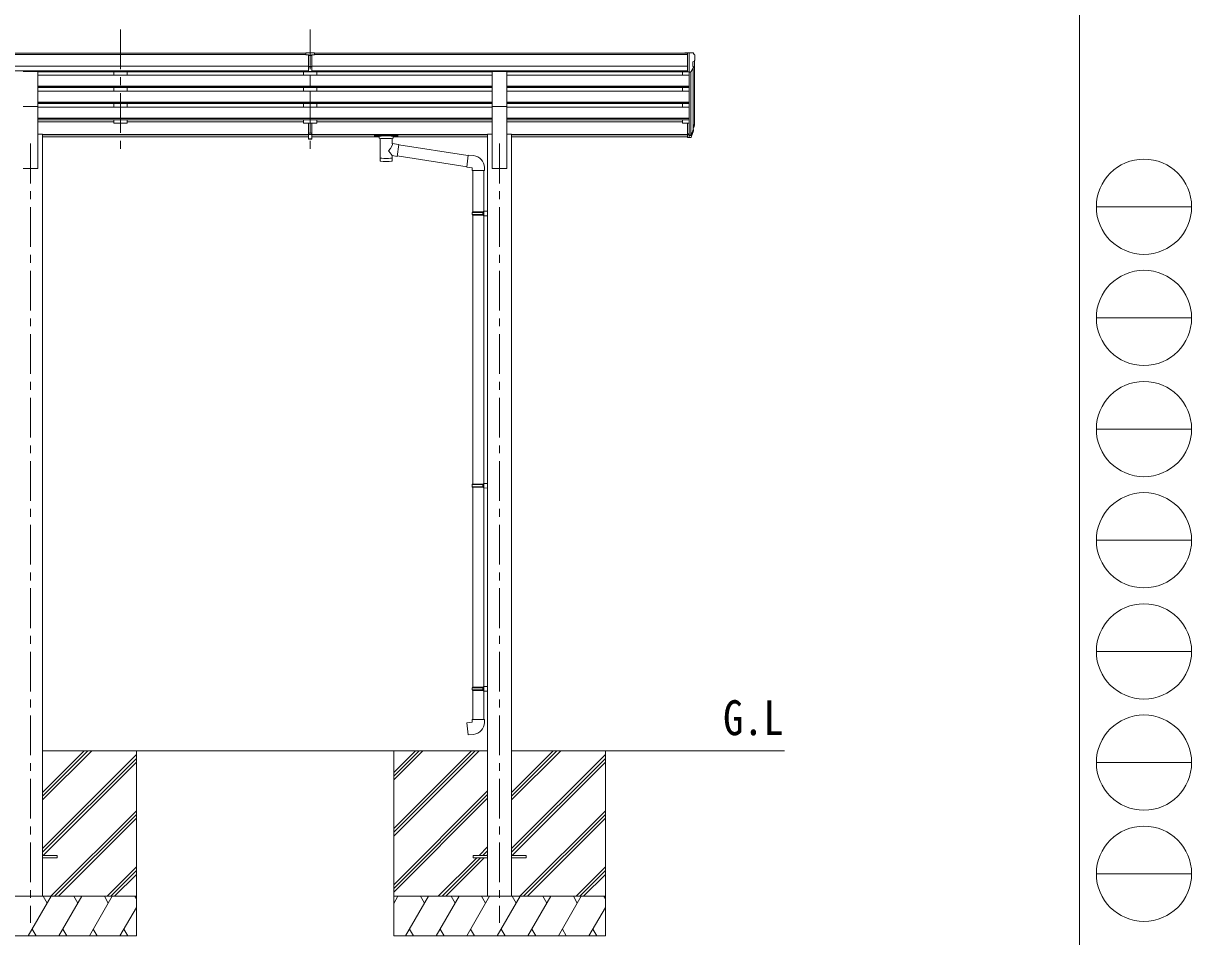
# Model space of a CAD drawing. Units: millimetres at full size, sheet at 1:30; details may follow other scales. Extents: x -8432 to 8432, y -5820 to 5820.
# Drawn here: x 4018 to 8432, y -3808 to -357 of the extents above; entities that cross this region are included whole.
import ezdxf
from ezdxf.enums import TextEntityAlignment as Align

# ---------------------------------------------------------------- set-up
doc = ezdxf.new("R2010")
doc.units = ezdxf.units.MM
doc.header["$LTSCALE"] = 30
doc.linetypes.add('CHAIN1', pattern=[8, 5, -1, 1, -1])
for name, color, linetype, lineweight in [('0-0_0', 7, 'Continuous', 9), ('0-1_本体', 5, 'CHAIN1', 9), ('0-3_ELV2', 4, 'Continuous', 9), ('0-9_OUTLINE', 7, 'Continuous', 9), ('F-0_240', 7, 'Continuous', 9)]:
    doc.layers.add(name, color=color, linetype=linetype, lineweight=lineweight)
doc.layers.add('0-7_SHAPE', color=7, linetype='Continuous')
doc.styles.add('ＭＳ ゴシック', font='')
doc.styles.get('ＭＳ ゴシック').set_extended_font_data('MS Gothic')

msp = doc.modelspace()

# ---------------------------------------------------------------- linework, layer by layer
at = {"layer": '0-0_0'}
for p, q in [((4090.57, -3105.19), (5772.17, -3105.19)), ((4090.57, -3290.82), (4276.2, -3105.19)), ((4090.57, -3276.67), (4262.06, -3105.19)), ((4090.57, -3262.53), (4247.92, -3105.19)), ((4090.57, -3474.66), (4445.37, -3119.86)), ((4445.37, -3105.19), (4445.37, -3805.18)), ((5417.37, -3105.19), (5417.37, -3805.18)), ((5417.37, -3399.36), (5711.55, -3105.19)), ((5417.37, -3413.5), (5725.7, -3105.19)), ((5417.37, -3427.65), (5739.84, -3105.19)), ((5417.37, -3215.52), (5527.7, -3105.19)), ((5417.37, -3201.37), (5513.56, -3105.19)), ((5417.37, -3187.23), (5499.42, -3105.19)), ((5862.57, -3105.19), (6893.37, -3105.19)), ((5862.57, -3290.82), (6048.2, -3105.19)), ((5862.57, -3276.67), (6034.06, -3105.19)), ((5862.57, -3262.53), (6019.92, -3105.19)), ((5862.57, -3474.66), (6217.37, -3119.86)), ((6217.37, -3105.19), (6217.37, -3805.18)), ((4090.57, -3488.8), (4445.37, -3134.01)), ((4092.83, -3500.69), (4445.37, -3148.15)), ((5862.57, -3488.8), (6217.37, -3134.01)), ((5864.83, -3500.69), (6217.37, -3148.15)), ((5417.37, -3611.49), (5772.17, -3256.7)), ((5417.37, -3625.64), (5772.17, -3270.84)), ((5417.37, -3639.78), (5772.17, -3284.98)), ((4122.18, -3655.18), (4445.37, -3332)), ((4136.32, -3655.18), (4445.37, -3346.14)), ((5894.18, -3655.18), (6217.37, -3332)), ((5908.32, -3655.18), (6217.37, -3346.14)), ((4150.47, -3655.18), (4445.37, -3360.28)), ((5922.47, -3655.18), (6217.37, -3360.28)), ((5740.31, -3500.69), (5772.17, -3468.83)), ((5754.46, -3500.69), (5772.17, -3482.97)), ((5585.81, -3655.18), (5731.31, -3509.69)), ((5599.96, -3655.18), (5745.46, -3509.69)), ((5614.1, -3655.18), (5759.6, -3509.69)), ((5768.6, -3500.69), (5772.17, -3497.11)), ((4334.31, -3655.18), (4445.37, -3544.13)), ((4348.46, -3655.18), (4445.37, -3558.27)), ((4362.6, -3655.18), (4445.37, -3572.41)), ((6106.31, -3655.18), (6217.37, -3544.13)), ((6120.46, -3655.18), (6217.37, -3558.27)), ((6134.6, -3655.18), (6217.37, -3572.41)), ((4445.37, -3655.18), (3645.37, -3655.18)), ((4036.53, -3805.18), (4123.13, -3655.18)), ((4108.13, -3681.17), (4093.13, -3655.18)), ((4152, -3805.18), (4238.6, -3655.18)), ((4223.6, -3681.17), (4208.6, -3655.18)), ((4267.47, -3805.18), (4354.07, -3655.18)), ((4324.07, -3655.18), (4339.07, -3681.17)), ((4439.54, -3655.18), (4445.37, -3665.28)), ((6217.37, -3655.18), (5417.37, -3655.18)), ((5417.37, -3682.69), (5433.25, -3655.18)), ((5462.12, -3805.18), (5548.72, -3655.18)), ((5533.72, -3681.17), (5518.72, -3655.18)), ((5577.59, -3805.18), (5664.19, -3655.18)), ((5649.19, -3681.17), (5634.19, -3655.18)), ((5693.06, -3805.18), (5779.66, -3655.18)), ((5764.66, -3681.17), (5749.66, -3655.18)), ((5808.53, -3805.18), (5895.13, -3655.18)), ((5880.13, -3681.17), (5865.13, -3655.18)), ((5924, -3805.18), (6010.6, -3655.18)), ((5995.6, -3681.17), (5980.6, -3655.18)), ((6039.47, -3805.18), (6126.07, -3655.18)), ((6096.07, -3655.18), (6111.07, -3681.17)), ((6211.54, -3655.18), (6217.37, -3665.28)), ((4382.94, -3805.18), (4445.37, -3697.05)), ((6154.94, -3805.18), (6217.37, -3697.05)), ((4051.53, -3779.2), (4066.53, -3805.18)), ((4167, -3779.2), (4182, -3805.18)), ((4282.47, -3779.21), (4297.47, -3805.18)), ((4397.94, -3779.21), (4412.94, -3805.18)), ((5477.12, -3779.21), (5492.12, -3805.18)), ((5592.59, -3779.21), (5607.59, -3805.18)), ((5708.06, -3779.2), (5723.06, -3805.18)), ((5823.53, -3779.2), (5838.53, -3805.18)), ((5939, -3779.2), (5954, -3805.18)), ((6054.47, -3779.21), (6069.47, -3805.18)), ((6169.94, -3779.21), (6184.94, -3805.18)), ((3645.37, -3805.18), (4445.37, -3805.18)), ((5417.37, -3805.18), (6217.37, -3805.18))]:
    msp.add_line(p, q, dxfattribs=at)
at = {"layer": '0-1_本体'}
for p, q in [((4385.37, -380.78), (4385.37, -858.3)), ((5101.37, -380.78), (5101.37, -858.3)), ((4045.37, -811.62), (4045.37, -3755.19)), ((5817.37, -811.62), (5817.37, -3755.19))]:
    msp.add_line(p, q, dxfattribs=at)
at = {"layer": '0-3_ELV2'}
for p, q in [((5084.87, -469.91), (95.87, -469.91)), ((5084.87, -475.12), (95.87, -475.12)), ((5084.87, -476.34), (5084.87, -468.5)), ((5084.87, -476.34), (5094.87, -476.34)), ((5101.37, -477.16), (5094.87, -476.76)), ((5094.87, -478.34), (5107.87, -478.34)), ((5107.87, -476.82), (5101.37, -477.13)), ((5107.87, -539.97), (5107.87, -474.69)), ((6526.87, -469.91), (5117.87, -469.91)), ((6526.87, -475.12), (5117.87, -475.12)), ((6526.87, -468.3), (6516.87, -468.39)), ((6516.87, -469.91), (6516.87, -468.39)), ((6526.87, -540.29), (6526.87, -468.3)), ((6545.37, -468.3), (6526.87, -468.3)), ((6533.37, -541.29), (6533.37, -468.3)), ((6545.37, -468.3), (6547.71, -468.45)), ((6548.46, -468.87), (6552.53, -474.68)), ((6555.37, -477.68), (6555.37, -478.3)), ((5094.87, -518.66), (95.87, -518.66)), ((5094.87, -519.86), (5101.37, -520.02)), ((5101.37, -520.02), (5107.87, -519.86)), ((6526.87, -518.66), (5107.87, -518.66)), ((6541, -539.48), (6550, -523.88)), ((6547.37, -502.82), (6547.37, -519.09)), ((6552.84, -499.49), (6547.52, -502.56)), ((6548.4, -526.65), (6548.4, -760.25)), ((6553.37, -498.88), (6553.37, -733.54)), ((5094.87, -536.51), (95.87, -536.51)), ((4017.87, -538.93), (4072.87, -538.93)), ((4072.87, -670.73), (4072.87, -538.93)), ((5094.87, -539.85), (4072.87, -539.85)), ((4072.87, -552.26), (5789.87, -552.26)), ((4360.37, -539.76), (4360.37, -552.26)), ((4410.37, -539.76), (4410.37, -552.16)), ((5076.37, -539.76), (5076.37, -552.26)), ((5094.87, -538.9), (5101.37, -539.3)), ((5101.37, -539.3), (5107.87, -538.9)), ((5101.37, -552.26), (5101.37, -599.96)), ((6526.87, -536.51), (5107.87, -536.51)), ((5789.87, -539.85), (5107.87, -539.85)), ((5126.37, -539.76), (5126.37, -552.16)), ((5789.87, -670.73), (5789.87, -538.93)), ((5789.87, -538.93), (5844.87, -538.93)), ((5844.87, -670.73), (5844.87, -538.93)), ((6526.87, -539.85), (5844.87, -539.85)), ((5844.87, -552.26), (6533.37, -552.26)), ((6508.37, -539.76), (6508.37, -552.26)), ((6526.87, -540.29), (6533.37, -540.29)), ((6533.37, -541.29), (6538.58, -540.97)), ((6533.37, -541.29), (6533.37, -733.91)), ((6539.37, -540.81), (6539.38, -778.69)), ((4072.87, -594.14), (5789.87, -594.14)), ((4072.87, -595.64), (5789.87, -595.64)), ((4072.87, -599.96), (5789.87, -599.96)), ((4072.87, -612.81), (5789.87, -612.81)), ((4360.37, -599.96), (4360.37, -612.81)), ((4410.37, -599.96), (4410.37, -612.81)), ((5076.37, -599.96), (5076.37, -612.81)), ((5101.37, -612.81), (5101.37, -660.5)), ((5126.37, -599.96), (5126.37, -612.81)), ((5844.87, -594.14), (6533.37, -594.14)), ((5844.87, -595.64), (6533.37, -595.64)), ((5844.87, -599.96), (6533.37, -599.96)), ((5844.87, -612.81), (6533.37, -612.81)), ((6508.37, -599.96), (6508.37, -612.81)), ((4072.87, -654.69), (5789.87, -654.69)), ((4072.87, -656.19), (5789.87, -656.19)), ((4072.87, -660.5), (5789.87, -660.5)), ((4360.37, -660.5), (4360.37, -673.26)), ((4410.37, -660.5), (4410.37, -673.36)), ((5076.37, -660.5), (5076.37, -673.26)), ((5126.37, -660.5), (5126.37, -673.36)), ((5844.87, -654.69), (6533.37, -654.69)), ((5844.87, -656.19), (6533.37, -656.19)), ((5844.87, -660.5), (6533.37, -660.5)), ((6508.37, -660.5), (6508.37, -673.36)), ((4017.87, -670.73), (4072.87, -670.73)), ((4072.87, -670.73), (4072.87, -905.19)), ((4072.87, -673.36), (5789.87, -673.36)), ((5101.37, -721.05), (5101.37, -673.36)), ((5789.87, -670.73), (5789.87, -905.19)), ((5789.87, -670.73), (5844.87, -670.73)), ((5844.87, -670.73), (5844.87, -905.19)), ((5844.87, -673.36), (6533.37, -673.36)), ((4072.87, -715.24), (5789.87, -715.24)), ((4072.87, -716.73), (5789.87, -716.73)), ((4072.87, -721.05), (5789.87, -721.05)), ((4072.87, -729.6), (4360.37, -729.6)), ((4360.37, -721.05), (4360.37, -734.54)), ((4410.37, -734.54), (4360.37, -734.54)), ((4410.37, -721.05), (4410.37, -734.54)), ((5076.37, -729.6), (4410.37, -729.6)), ((5076.37, -721.05), (5076.37, -734.54)), ((5126.37, -734.54), (5076.37, -734.54)), ((5094.87, -794.27), (5094.87, -734.54)), ((5107.87, -794.27), (5107.87, -734.54)), ((5126.37, -721.05), (5126.37, -734.54)), ((5789.87, -729.6), (5126.37, -729.6)), ((5844.87, -715.24), (6533.37, -715.24)), ((5844.87, -716.73), (6533.37, -716.73)), ((5844.87, -721.05), (6533.37, -721.05)), ((6508.37, -729.6), (5844.87, -729.6)), ((6508.37, -721.05), (6508.37, -734.54)), ((6508.37, -734.54), (6526.87, -734.54)), ((6526.87, -733.91), (6526.87, -787.94)), ((6526.87, -733.91), (6533.37, -733.91)), ((6533.37, -733.91), (6533.37, -788.68)), ((6551.68, -746.72), (6548.4, -753.78)), ((6552.28, -748.1), (6548.4, -756.05)), ((4090.57, -776.19), (4072.87, -776.19)), ((4090.57, -776.19), (4090.57, -3655.19)), ((4090.57, -776.61), (5094.87, -776.61)), ((4090.57, -778.01), (5094.87, -778.01)), ((5094.87, -785.7), (4090.57, -785.7)), ((5094.87, -772.02), (5107.87, -772.02)), ((5094.87, -777.42), (5107.87, -777.42)), ((5094.87, -793.2), (5101.37, -793.6)), ((5101.37, -793.6), (5107.87, -793.2)), ((5107.87, -776.61), (5772.17, -776.61)), ((5107.87, -778.01), (5772.17, -778.01)), ((5361.87, -785.7), (5107.87, -785.7)), ((5772.17, -785.7), (5415.87, -785.7)), ((5772.17, -776.19), (5772.17, -3655.19)), ((5772.17, -776.19), (5789.87, -776.19)), ((5862.57, -776.19), (5844.87, -776.19)), ((5862.57, -776.19), (5862.57, -3655.19)), ((5862.57, -776.61), (6526.87, -776.61)), ((5862.57, -778.01), (6526.87, -778.01)), ((6526.87, -785.7), (5862.57, -785.7)), ((6526.87, -774.04), (6533.37, -774.04)), ((6526.87, -778.92), (6533.37, -778.92)), ((6526.87, -787.94), (6533.37, -787.94)), ((6533.37, -778.94), (6538.51, -778.94)), ((6533.37, -780.75), (6538.22, -780.75)), ((6533.37, -788.68), (6538.22, -788.68)), ((6539.81, -778.26), (6547.56, -762.86)), ((6549.01, -763.21), (6540.82, -779.39)), ((6549.63, -763.78), (6540.82, -787.33)), ((6549.96, -759.37), (6549.63, -763.78)), ((4017.87, -905.19), (4072.87, -905.19)), ((5789.87, -905.19), (5844.87, -905.19)), ((4090.57, -3500.69), (4145.37, -3500.69)), ((4090.57, -3509.69), (4145.37, -3509.69)), ((4145.37, -3500.69), (4145.37, -3509.69)), ((5717.37, -3500.69), (5717.37, -3509.69)), ((5772.17, -3500.69), (5717.37, -3500.69)), ((5772.17, -3509.69), (5717.37, -3509.69)), ((5917.37, -3500.69), (5862.57, -3500.69)), ((5917.37, -3509.69), (5862.57, -3509.69)), ((5917.37, -3500.69), (5917.37, -3509.69))]:
    msp.add_line(p, q, dxfattribs=at)
for points in [[(5084.87, -468.5), (5102.87, -468.34), (5117.87, -468.47)], [(5107.87, -539.97), (5101.37, -540.36), (5094.87, -539.97), (5094.87, -474.63)], [(5107.87, -476.29), (5117.87, -476.21), (5117.87, -468.47)], [(5107.87, -520.96), (5104.62, -521.04), (5101.37, -521.12), (5098.13, -521.04), (5094.87, -520.96)], [(5107.87, -794.27), (5101.37, -794.66), (5094.87, -794.27)]]:
    msp.add_lwpolyline(points, dxfattribs=at)
for centre, radius, start, end in [((6547.64, -469.44), 1, 35, 86.5), ((6552.37, -477.68), 3, 0, 87), ((6353.37, -478.3), 202, 355.05096, 0), ((6547.67, -502.82), 0.3, 120, 180), ((6547.67, -519.09), 0.3, 180, 265.2833), ((6547.4, -522.38), 3, 330, 85.2833), ((6548.47, -495.12), 6.18, 315.00103, 354.2965), ((6538.4, -537.98), 3, 273.5, 330), ((6522.79, -737.22), 30.41, 341.80266, 352.8448), ((6524.19, -738.98), 29.53, 342.01856, 353.49194)]:
    msp.add_arc(centre, radius, start, end, dxfattribs=at)
for centre, major_axis, ratio, start_param, end_param in [((5125.94, -478.65), (24.57, -1.51), 0.121868, 3.1422238, 3.1491027), ((6465.51, -732.74), (-87.93, 4.42), 0.541684, 3.060334, 3.2172517), ((6464.72, -739.41), (89.06, 1.43), 0.57596, 6.1985533, 6.3701348), ((6538.22, -778.04), (3, 0), 0.90356, 4.712389, 5.7595865), ((6538.22, -785.97), (-3, 0), 0.90356, 1.5707963, 2.6179939), ((6538.51, -777.58), (1.5, 0), 0.90356, 4.712389, 5.7595865), ((6463.45, -739.32), (88.05, 0), 0.90356, 5.9828017, 6.0168888), ((6548.66, -759.37), (-1.3, 0), 0.90356, 2.9359903, 4.9130961), ((6462.74, -743.18), (89.07, 0), 0.90356, 6.0316505, 6.077583)]:
    msp.add_ellipse(centre, major_axis=major_axis, ratio=ratio, start_param=start_param, end_param=end_param, dxfattribs=at)
at = {"layer": '0-9_OUTLINE'}
for p, q in [((5345.37, -778.79), (5345.37, -784.54)), ((5347.37, -778.12), (5430.37, -778.12)), ((5347.37, -780.3), (5430.37, -780.3)), ((5347.37, -785.21), (5361.87, -785.21)), ((5361.87, -790.85), (5361.87, -784.3)), ((5365.97, -791.77), (5365.96, -877.21)), ((5411.77, -810.52), (5411.77, -791.77)), ((5415.87, -790.85), (5415.87, -784.3)), ((5415.87, -785.21), (5430.37, -785.21)), ((5432.37, -778.79), (5432.37, -784.54)), ((5436.99, -814.42), (5411.77, -810.51)), ((5436.99, -814.42), (5429.97, -859.68)), ((5697.99, -856.98), (5436.68, -816.44)), ((5411.79, -877.21), (5411.77, -856.55)), ((5411.77, -856.86), (5429.97, -859.68)), ((5694.32, -898.91), (5430.24, -857.94)), ((5718.99, -856.93), (5698.15, -855.11)), ((5714.06, -912.68), (5760.06, -912.68)), ((5716.17, -912.68), (5716.17, -1069.25)), ((5758.17, -912.68), (5758.17, -1066.69)), ((5760.06, -912.68), (5760.06, -901.76)), ((5714.17, -1071.25), (5715.17, -1069.25)), ((5714.17, -1071.25), (5758.17, -1071.25)), ((5714.17, -1071.25), (5714.17, -1079.25)), ((5714.17, -1079.25), (5758.17, -1079.25)), ((5714.17, -1079.25), (5715.17, -1081.25)), ((5715.17, -1069.25), (5758.17, -1069.25)), ((5715.17, -1081.25), (5758.17, -1081.25)), ((5716.17, -1081.25), (5716.17, -2097.94)), ((5753.7, -1071.25), (5753.27, -1069.25)), ((5756.17, -1066.75), (5772.17, -1066.28)), ((5756.17, -1068.75), (5756.17, -1066.75)), ((5756.17, -1068.75), (5758.17, -1068.75)), ((5756.17, -1083.75), (5756.17, -1081.75)), ((5756.17, -1083.75), (5772.17, -1084.22)), ((5758.17, -1083.81), (5758.17, -2095.38)), ((5772.17, -1066.28), (5772.17, -1084.22)), ((5714.17, -2099.94), (5715.17, -2097.94)), ((5714.17, -2099.94), (5758.17, -2099.94)), ((5714.17, -2099.94), (5714.17, -2107.94)), ((5714.17, -2107.94), (5758.17, -2107.94)), ((5714.17, -2107.94), (5715.17, -2109.94)), ((5715.17, -2097.94), (5758.17, -2097.94)), ((5715.17, -2109.94), (5758.17, -2109.94)), ((5716.17, -2109.94), (5716.17, -2865.63)), ((5753.7, -2099.94), (5753.27, -2097.94)), ((5756.17, -2095.44), (5772.17, -2094.97)), ((5756.17, -2097.44), (5756.17, -2095.44)), ((5756.17, -2097.44), (5758.17, -2097.44)), ((5756.17, -2112.44), (5756.17, -2110.44)), ((5756.17, -2112.44), (5772.17, -2112.91)), ((5758.17, -2112.5), (5758.17, -2863.07)), ((5772.17, -2094.97), (5772.17, -2112.91)), ((5714.17, -2867.63), (5715.17, -2865.63)), ((5714.17, -2867.63), (5758.17, -2867.63)), ((5714.17, -2867.63), (5714.17, -2875.63)), ((5715.17, -2865.63), (5758.17, -2865.63)), ((5753.7, -2867.63), (5753.27, -2865.63)), ((5756.17, -2863.13), (5772.17, -2862.66)), ((5756.17, -2865.13), (5756.17, -2863.13)), ((5756.17, -2865.13), (5758.17, -2865.13)), ((5772.17, -2862.66), (5772.17, -2880.6)), ((5714.17, -2875.63), (5758.17, -2875.63)), ((5714.17, -2875.63), (5715.17, -2877.63)), ((5715.17, -2877.63), (5758.17, -2877.63)), ((5716.17, -2877.63), (5716.17, -2987.63)), ((5756.17, -2880.13), (5756.17, -2878.13)), ((5756.17, -2880.13), (5772.17, -2880.6)), ((5758.17, -2880.19), (5758.17, -2987.63)), ((5714.17, -2987.63), (5760.17, -2987.63)), ((5714.17, -2997.63), (5714.17, -2987.63)), ((5760.17, -2987.63), (5760.17, -2998.54))]:
    msp.add_line(p, q, dxfattribs=at)
for points in [[(5345.37, -778.79), (5345.41, -778.59), (5345.49, -778.45), (5345.59, -778.36), (5345.69, -778.3), (5345.81, -778.25), (5346.11, -778.19), (5346.6, -778.14), (5347.14, -778.12), (5347.37, -778.12)], [(5345.37, -784.54), (5345.41, -784.74), (5345.49, -784.88), (5345.59, -784.97), (5345.69, -785.03), (5345.81, -785.08), (5346.11, -785.14), (5346.6, -785.18), (5347.14, -785.21), (5347.37, -785.21)], [(5430.37, -778.12), (5430.73, -778.13), (5431.26, -778.15), (5431.71, -778.2), (5432.01, -778.28), (5432.18, -778.38), (5432.3, -778.52), (5432.37, -778.7), (5432.37, -778.79)], [(5430.37, -785.21), (5430.73, -785.2), (5431.26, -785.18), (5431.71, -785.13), (5432.01, -785.05), (5432.18, -784.95), (5432.3, -784.81), (5432.37, -784.63), (5432.37, -784.54)], [(5698.15, -855.11), (5694.14, -900.94), (5714.06, -902.68), (5714.06, -912.68)], [(5753.7, -1071.25), (5753.7, -1079.25), (5753.27, -1081.25)], [(5756.17, -1081.75), (5758.17, -1081.75), (5758.17, -1068.75)], [(5753.7, -2099.94), (5753.7, -2107.94), (5753.27, -2109.94)], [(5756.17, -2110.44), (5758.17, -2110.44), (5758.17, -2097.44)], [(5753.7, -2867.63), (5753.7, -2875.63), (5753.27, -2877.63)], [(5756.17, -2878.13), (5758.17, -2878.13), (5758.17, -2865.13)], [(5719.1, -3043.37), (5698.26, -3045.2), (5694.25, -2999.37), (5714.17, -2997.63)]]:
    msp.add_lwpolyline(points, dxfattribs=at)
for centre, start, end in [((5715.06, -901.76), 0, 85), ((5715.17, -2998.54), 275, 0)]:
    msp.add_arc(centre, 45, start, end, dxfattribs=at)
for centre, major_axis, ratio, start_param, end_param in [((5347.37, -780.52), (2, 0), 0.109601, 3.1415927, 4.712389), ((5388.87, -790.77), (27.06, 0), 0.069685, 3.1415927, 6.2831853), ((5388.87, -784.3), (27, 0), 0.070066, 6.2831853, 9.424778), ((5399.87, -788.29), (16, 0), 0.361356, 6.2636979, 6.2831853), ((5430.37, -780.52), (2, 0), 0.109601, 4.712389, 6.2831853), ((5388.87, -837.05), (-22.81, -26.62), 0.234429, 1.6855472, 3.1268519), ((5388.87, -877.21), (22.92, 0), 0.101955, 3.1415499, 6.2833984), ((5388.87, -864.77), (22.91, 0), 0.122865, 3.1415927, 6.2831853), ((5391.43, -834.41), (20.32, -22.25), 0.045535, 0.0389954, 1.3075346)]:
    msp.add_ellipse(centre, major_axis=major_axis, ratio=ratio, start_param=start_param, end_param=end_param, dxfattribs=at)
at = {"layer": 'F-0_240', "color": 5}
msp.add_line((8007.94, 5820), (8007.94, -5820), dxfattribs=at)
at = {"layer": 'F-0_240', "color": 4}
for p, q in [((8072.06, -1050), (8432.06, -1050)), ((8072.06, -1470), (8432.06, -1470)), ((8072.06, -1890), (8432.06, -1890)), ((8072.06, -2310), (8432.06, -2310)), ((8072.06, -2730), (8432.06, -2730)), ((8072.06, -3150), (8432.06, -3150)), ((8072.06, -3570), (8432.06, -3570))]:
    msp.add_line(p, q, dxfattribs=at)
for centre in [(8252.05, -1050), (8252.05, -1470), (8252.05, -1890), (8252.05, -2310), (8252.05, -2730), (8252.05, -3150), (8252.05, -3570)]:
    msp.add_circle(centre, 180, dxfattribs=at)

# ---------------------------------------------------------------- texts
at = {"layer": '0-7_SHAPE', "style": 'ＭＳ ゴシック', "width": 0.85}
msp.add_text('G.L', height=132, dxfattribs=at).set_placement((6661.76, -3086), align=Align.BOTTOM_LEFT)

doc.saveas('drawing.dxf')
